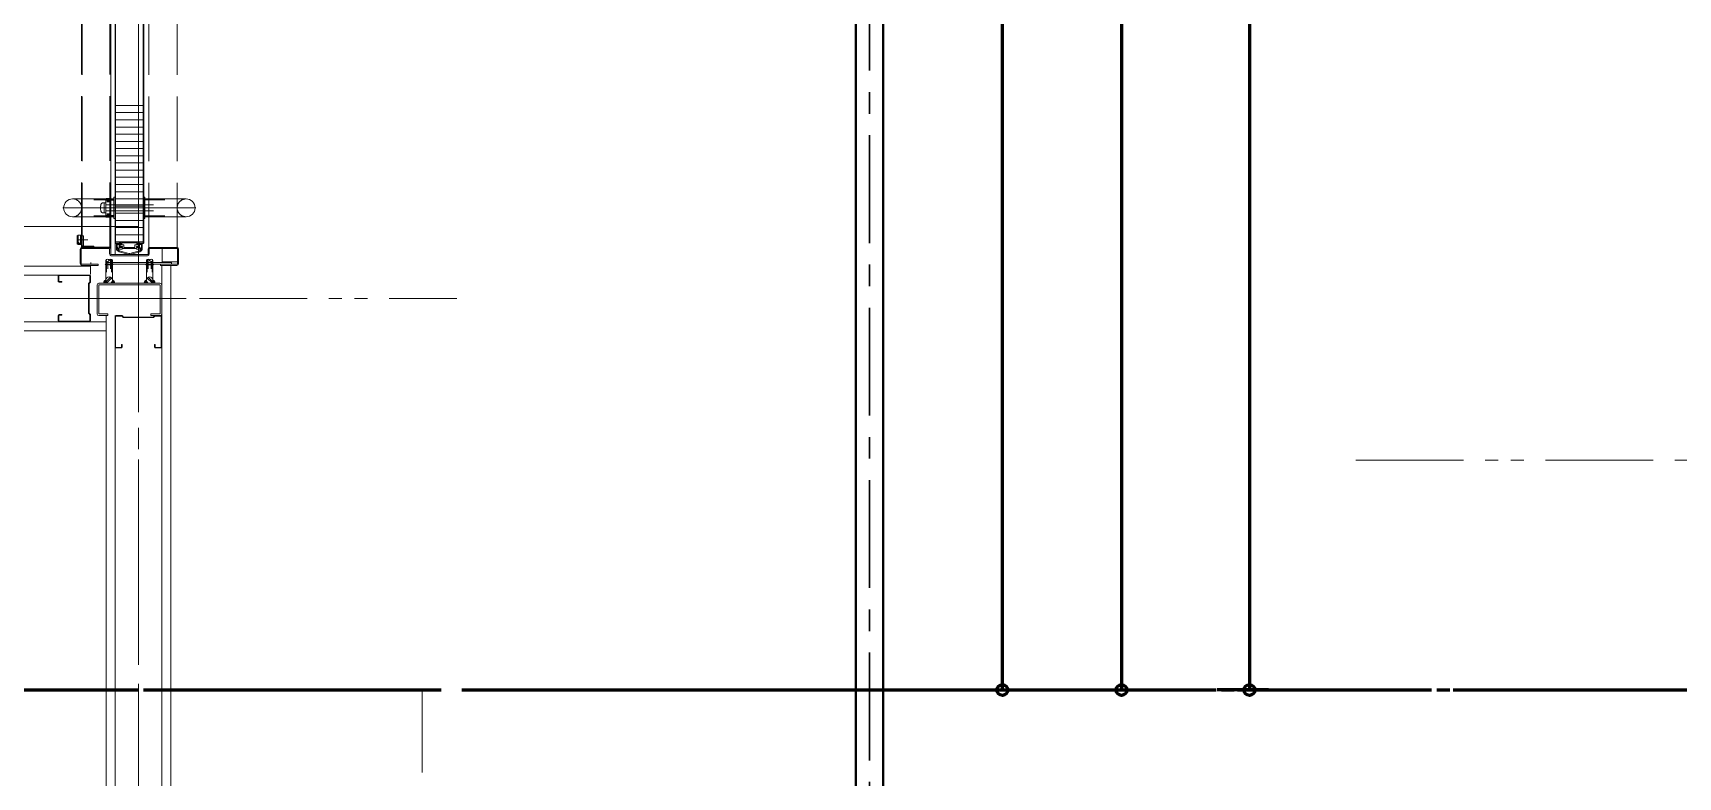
# Model space of a CAD drawing. Units: millimetres at full size, sheet at 1:30. Extents: x -16828 to 149130, y 47892 to 100313.
# Drawn here: x -2962 to -672, y 55380 to 56415 of the extents above; entities that cross this region are included whole.
import ezdxf

# ---------------------------------------------------------------- set-up
doc = ezdxf.new("R2010")
doc.units = ezdxf.units.MM
doc.header["$LTSCALE"] = 30
doc.header["$PDMODE"] = 32
doc.header["$PDSIZE"] = 15
for name, pattern in [('CHAIN1', [8, 5, -1, 1, -1]), ('CHAIN2', [12, 9, -1, 1, -1]), ('DASHED3', [4, 3, -1]), ('DOUBLE_CHAIN1', [8.8, 5, -1, 0.6, -0.6, 0.6, -1])]:
    doc.linetypes.add(name, pattern=pattern)
for name, color, linetype, lineweight in [('0-0', 7, 'CHAIN2', 15), ('2-0_通芯', 7, 'DOUBLE_CHAIN1', 15), ('2-2_間仕切り芯', 7, 'DOUBLE_CHAIN1', 15), ('2-3_間仕切り', 7, 'Continuous', 15), ('2-A_建具', 7, 'Continuous', 15), ('3-0_AIHO08-壁芯', 7, 'CHAIN2', 15), ('9-A_配管－給水３：ＶＬＰ(ＶＤ)', 5, 'Continuous', 40), ('9-E_配管－給湯１：ＣＵＰ(Ｍ)', 1, 'Continuous', 60)]:
    doc.layers.add(name, color=color, linetype=linetype, lineweight=lineweight)

msp = doc.modelspace()

# ---------------------------------------------------------------- linework, layer by layer
at = {"layer": '0-0', "color": 1, "lineweight": 60}
msp.add_line((-9565.04, 55500.86), (35684.96, 55500.86), dxfattribs=at)
at = {"layer": '0-0'}
msp.add_line((-2420.04, 53585.86), (-2420.04, 55500.86), dxfattribs=at)
at = {"layer": '2-0_通芯', "color": 1, "lineweight": 60}
msp.add_line((-10727.74, 55500.86), (35684.96, 55500.86), dxfattribs=at)
at = {"layer": '2-2_間仕切り芯'}
for p, q in [((-2815.04, 64749.43), (-2815.04, 49619.89)), ((-8010.04, 56045.86), (-2371.74, 56045.86)), ((-1120.67, 55820.86), (7031.69, 55820.86))]:
    msp.add_line(p, q, dxfattribs=at)
at = {"layer": '2-3_間仕切り'}
for p, q in [((-3400.04, 56090.86), (-2881.64, 56090.86)), ((-3400.04, 56078.36), (-2881.64, 56078.36)), ((-2782.54, 56091.86), (-2782.54, 52935.86)), ((-2770.04, 56091.86), (-2770.04, 52935.86)), ((-3400.04, 56013.36), (-2860.04, 56013.36)), ((-2860.04, 56021.86), (-2860.04, 53278.36)), ((-2847.54, 56021.86), (-2847.54, 52935.86)), ((-3400.04, 56000.86), (-2860.04, 56000.86))]:
    msp.add_line(p, q, dxfattribs=at)
at = {"layer": '2-A_建具'}
for p, q in [((-2846.94, 57070.86), (-2846.94, 56122.86)), ((-2808.14, 57070.86), (-2808.14, 56122.86)), ((-2807.54, 57070.56), (-2807.54, 56123.16)), ((-2853.54, 57046.86), (-2853.54, 56106.86)), ((-2847.54, 57053.26), (-2847.54, 56106.86)), ((-2847.54, 56323.23), (-2847.54, 56123.16)), ((-2808.14, 56314.36), (-2846.94, 56314.36)), ((-2808.14, 56304.36), (-2846.94, 56304.36)), ((-2808.14, 56294.36), (-2846.94, 56294.36)), ((-2808.14, 56284.36), (-2846.94, 56284.36)), ((-2808.14, 56274.36), (-2846.94, 56274.36)), ((-2808.14, 56264.36), (-2846.94, 56264.36)), ((-2808.14, 56254.36), (-2846.94, 56254.36)), ((-2808.14, 56244.36), (-2846.94, 56244.36)), ((-2808.14, 56234.36), (-2846.94, 56234.36)), ((-2808.14, 56224.36), (-2846.94, 56224.36)), ((-2808.14, 56214.36), (-2846.94, 56214.36)), ((-2808.14, 56204.36), (-2846.94, 56204.36)), ((-2808.14, 56194.36), (-2846.94, 56194.36)), ((-2735.04, 56171.86), (-2920.04, 56171.86)), ((-2849.04, 56184.36), (-2906.54, 56184.36)), ((-2849.04, 56186.86), (-2849.04, 56156.86)), ((-2847.54, 56186.86), (-2849.04, 56186.86)), ((-2808.14, 56184.36), (-2846.94, 56184.36)), ((-2807.54, 56186.86), (-2806.04, 56186.86)), ((-2807.54, 56186.86), (-2807.54, 56156.86)), ((-2806.04, 56186.86), (-2806.04, 56156.86)), ((-2806.04, 56184.36), (-2748.54, 56184.36)), ((-2849.04, 56159.36), (-2906.54, 56159.36)), ((-2847.54, 56156.86), (-2849.04, 56156.86)), ((-2808.14, 56164.36), (-2846.94, 56164.36)), ((-2808.14, 56154.36), (-2846.94, 56154.36)), ((-2807.54, 56156.86), (-2806.04, 56156.86)), ((-2806.04, 56159.36), (-2748.54, 56159.36)), ((-2808.14, 56144.36), (-2846.94, 56144.36)), ((-2808.14, 56134.36), (-2846.94, 56134.36)), ((-2808.14, 56124.36), (-2846.94, 56124.36)), ((-2846.79, 56123.36), (-2846.79, 56123.86)), ((-2839.04, 56121.86), (-2839.04, 56123.36)), ((-2838.04, 56121.46), (-2838.04, 56123.36)), ((-2817.04, 56123.36), (-2838.04, 56123.36)), ((-2817.04, 56121.46), (-2817.04, 56123.36)), ((-2813.29, 56123.36), (-2816.04, 56123.36)), ((-2816.04, 56121.86), (-2816.04, 56123.36)), ((-2815.04, 56145.58), (-2815.04, 55952.49)), ((-2813.29, 56122.86), (-2813.29, 56123.36)), ((-2808.29, 56123.36), (-2808.29, 56123.86)), ((-2896.04, 56114.46), (-2896.04, 56094.26)), ((-2855.14, 56115.26), (-2894.44, 56115.26)), ((-2894.44, 56115.26), (-2894.44, 56093.46)), ((-2855.94, 56116.86), (-2893.64, 56116.86)), ((-2855.14, 56115.26), (-2855.14, 56107.66)), ((-2853.74, 56100.25), (-2853.74, 56087.01)), ((-2853.54, 56114.46), (-2853.54, 56106.86)), ((-2802.34, 56105.26), (-2852.74, 56105.26)), ((-2840.04, 56122.86), (-2846.94, 56122.86)), ((-2840.04, 56122.26), (-2846.64, 56122.26)), ((-2845.54, 56121.86), (-2841.54, 56121.86)), ((-2845.54, 56115.65), (-2845.54, 56121.86)), ((-2844.34, 56120.66), (-2841.54, 56120.66)), ((-2844.34, 56117.86), (-2844.34, 56120.66)), ((-2844.04, 56115.86), (-2841.54, 56115.86)), ((-2844.04, 56114.36), (-2837.54, 56114.36)), ((-2828.08, 56106.94), (-2841.9, 56110.83)), ((-2841.54, 56120.66), (-2841.54, 56121.86)), ((-2841.54, 56120.51), (-2841.54, 56117.36)), ((-2841.54, 56116.86), (-2837.29, 56116.86)), ((-2841.54, 56115.86), (-2841.54, 56116.86)), ((-2828.08, 56108.49), (-2841.49, 56112.28)), ((-2841.04, 56116.86), (-2839.54, 56117.36)), ((-2840.7, 56121.5), (-2839.04, 56121.86)), ((-2840.54, 56120.51), (-2838.43, 56120.97)), ((-2840.29, 56118.56), (-2840.29, 56119.86)), ((-2840.04, 56122.26), (-2840.04, 56122.86)), ((-2839.79, 56120.36), (-2835.29, 56120.36)), ((-2839.79, 56118.06), (-2837.29, 56118.06)), ((-2837.54, 56114.36), (-2837.54, 56115.36)), ((-2837.54, 56115.36), (-2817.54, 56115.36)), ((-2837.29, 56116.86), (-2837.29, 56118.06)), ((-2835.29, 56116.86), (-2835.29, 56120.36)), ((-2835.29, 56116.86), (-2819.79, 56116.86)), ((-2827, 56108.49), (-2813.59, 56112.28)), ((-2827, 56106.94), (-2813.18, 56110.83)), ((-2819.79, 56116.86), (-2819.79, 56120.36)), ((-2815.29, 56120.36), (-2819.79, 56120.36)), ((-2817.79, 56116.86), (-2817.79, 56118.06)), ((-2815.29, 56118.06), (-2817.79, 56118.06)), ((-2817.54, 56114.36), (-2817.54, 56115.36)), ((-2811.04, 56114.36), (-2817.54, 56114.36)), ((-2814.54, 56120.51), (-2816.65, 56120.97)), ((-2814.38, 56121.5), (-2816.04, 56121.86)), ((-2815.04, 56122.26), (-2815.04, 56122.86)), ((-2808.14, 56122.86), (-2815.04, 56122.86)), ((-2808.44, 56122.26), (-2815.04, 56122.26)), ((-2814.79, 56118.56), (-2814.79, 56119.86)), ((-2809.54, 56121.86), (-2813.54, 56121.86)), ((-2813.54, 56120.66), (-2813.54, 56121.86)), ((-2810.74, 56120.66), (-2813.54, 56120.66)), ((-2813.54, 56120.51), (-2813.54, 56117.36)), ((-2811.04, 56115.86), (-2813.54, 56115.86)), ((-2810.74, 56117.86), (-2810.74, 56120.66)), ((-2809.54, 56115.65), (-2809.54, 56121.86)), ((-2801.34, 56100.25), (-2801.34, 56087.01)), ((-2781.84, 56116.86), (-2800.54, 56116.86)), ((-2799.94, 56115.26), (-2799.94, 56107.66)), ((-2760.64, 56115.26), (-2799.94, 56115.26)), ((-2761.44, 56116.86), (-2799.14, 56116.86)), ((-2760.64, 56115.26), (-2760.64, 56093.46)), ((-2759.04, 56114.46), (-2759.04, 56094.26)), ((-2925.84, 56069.46), (-2925.84, 56077.26)), ((-2882.74, 56077.56), (-2925.54, 56077.56)), ((-2882.84, 56078.36), (-2925.44, 56078.36)), ((-2871.04, 56093.46), (-2894.44, 56093.46)), ((-2871.04, 56091.86), (-2893.64, 56091.86)), ((-2882.44, 56068.82), (-2882.44, 56077.26)), ((-2881.64, 56091.86), (-2881.64, 56079.36)), ((-2881.04, 56095.76), (-2881.04, 56093.46)), ((-2871.04, 56093.46), (-2871.04, 56091.86)), ((-2860.24, 56098.76), (-2860.24, 56071.36)), ((-2859.24, 56097.61), (-2859.24, 56082.35)), ((-2857.74, 56097.27), (-2857.74, 56087.01)), ((-2855.64, 56093.46), (-2855.74, 56093.46)), ((-2852.24, 56099.92), (-2852.24, 56082.35)), ((-2851.24, 56098.76), (-2851.24, 56071.36)), ((-2803.84, 56098.76), (-2803.84, 56071.36)), ((-2802.84, 56099.92), (-2802.84, 56082.35)), ((-2799.44, 56093.46), (-2799.34, 56093.46)), ((-2797.34, 56097.27), (-2797.34, 56087.01)), ((-2795.84, 56097.61), (-2795.84, 56082.35)), ((-2794.84, 56098.76), (-2794.84, 56071.36)), ((-2784.04, 56093.46), (-2784.04, 56091.86)), ((-2760.64, 56093.46), (-2784.04, 56093.46)), ((-2784.04, 56091.86), (-2761.44, 56091.86)), ((-2769.04, 56095.76), (-2769.04, 56093.46)), ((-2926.64, 56077.16), (-2926.64, 56069.56)), ((-2921.64, 56069.16), (-2925.54, 56069.16)), ((-2921.64, 56068.36), (-2925.44, 56068.36)), ((-2921.64, 56069.16), (-2921.64, 56068.36)), ((-2884.44, 56025.53), (-2884.44, 56066.2)), ((-2882.53, 56068.6), (-2884.09, 56067.04)), ((-2883.64, 56025.49), (-2883.64, 56066.24)), ((-2881.99, 56068.01), (-2883.55, 56066.45)), ((-2881.64, 56077.16), (-2881.64, 56068.86)), ((-2872.54, 56064.46), (-2872.54, 56024.26)), ((-2870.24, 56064.06), (-2870.24, 56024.66)), ((-2784.94, 56066.86), (-2870.14, 56066.86)), ((-2785.34, 56064.56), (-2869.74, 56064.56)), ((-2863.22, 56067.25), (-2860.13, 56070.34)), ((-2848.28, 56066.86), (-2863.2, 56066.86)), ((-2863.18, 56067.99), (-2860.22, 56070.95)), ((-2862.92, 56068.96), (-2860.83, 56071.05)), ((-2862.9, 56066.86), (-2859.96, 56069.8)), ((-2862.19, 56066.86), (-2859.75, 56069.3)), ((-2861.48, 56066.86), (-2859.48, 56068.86)), ((-2860.78, 56066.86), (-2859.18, 56068.46)), ((-2860.07, 56066.86), (-2858.84, 56068.09)), ((-2859.84, 56069.5), (-2853.88, 56075.46)), ((-2859.36, 56066.86), (-2858.45, 56067.77)), ((-2858.66, 56066.86), (-2858.03, 56067.49)), ((-2858.61, 56067.89), (-2852.28, 56074.23)), ((-2857.95, 56066.86), (-2857.56, 56067.25)), ((-2853.54, 56066.86), (-2853.92, 56067.25)), ((-2852.83, 56066.86), (-2853.46, 56067.49)), ((-2852.13, 56066.86), (-2853.03, 56067.77)), ((-2851.42, 56066.86), (-2852.65, 56068.09)), ((-2850.71, 56066.86), (-2852.31, 56068.46)), ((-2850, 56066.86), (-2852, 56068.86)), ((-2849.3, 56066.86), (-2851.74, 56069.3)), ((-2848.59, 56066.86), (-2851.52, 56069.8)), ((-2848.27, 56067.25), (-2851.36, 56070.34)), ((-2848.3, 56067.99), (-2851.26, 56070.95)), ((-2848.57, 56068.96), (-2850.65, 56071.05)), ((-2806.81, 56067.25), (-2803.72, 56070.34)), ((-2806.8, 56066.86), (-2791.88, 56066.86)), ((-2806.78, 56067.99), (-2803.82, 56070.95)), ((-2806.52, 56068.96), (-2804.43, 56071.05)), ((-2806.49, 56066.86), (-2803.56, 56069.8)), ((-2805.78, 56066.86), (-2803.34, 56069.3)), ((-2805.08, 56066.86), (-2803.08, 56068.86)), ((-2804.37, 56066.86), (-2802.77, 56068.46)), ((-2803.66, 56066.86), (-2802.43, 56068.09)), ((-2802.96, 56066.86), (-2802.05, 56067.77)), ((-2796.47, 56067.89), (-2802.8, 56074.23)), ((-2802.25, 56066.86), (-2801.62, 56067.49)), ((-2801.54, 56066.86), (-2801.16, 56067.25)), ((-2795.24, 56069.5), (-2801.2, 56075.46)), ((-2797.13, 56066.86), (-2797.52, 56067.25)), ((-2796.43, 56066.86), (-2797.05, 56067.49)), ((-2795.72, 56066.86), (-2796.63, 56067.77)), ((-2795.01, 56066.86), (-2796.24, 56068.09)), ((-2794.3, 56066.86), (-2795.9, 56068.46)), ((-2793.6, 56066.86), (-2795.6, 56068.86)), ((-2792.89, 56066.86), (-2795.33, 56069.3)), ((-2792.18, 56066.86), (-2795.12, 56069.8)), ((-2791.86, 56067.25), (-2794.95, 56070.34)), ((-2791.9, 56067.99), (-2794.86, 56070.95)), ((-2792.16, 56068.96), (-2794.25, 56071.05)), ((-2784.84, 56064.06), (-2784.84, 56024.66)), ((-2782.54, 56064.46), (-2782.54, 56024.26)), ((-2748.39, 56045.86), (-3111.5, 56045.86)), ((-2926.64, 56022.16), (-2926.64, 56014.56)), ((-2925.84, 56014.46), (-2925.84, 56022.26)), ((-2921.64, 56022.56), (-2925.54, 56022.56)), ((-2882.74, 56014.16), (-2925.54, 56014.16)), ((-2921.64, 56023.36), (-2925.44, 56023.36)), ((-2882.84, 56013.36), (-2925.44, 56013.36)), ((-2921.64, 56023.36), (-2921.64, 56022.56)), ((-2884.09, 56024.68), (-2882.53, 56023.12)), ((-2883.55, 56025.27), (-2881.99, 56023.71)), ((-2882.44, 56014.46), (-2882.44, 56022.91)), ((-2881.64, 56022.86), (-2881.64, 56014.56)), ((-2857.54, 56021.86), (-2870.14, 56021.86)), ((-2857.54, 56024.16), (-2869.74, 56024.16)), ((-2857.54, 56024.16), (-2857.54, 56021.86)), ((-2847.54, 56013.36), (-2847.54, 55978.06)), ((-2846.74, 56020.76), (-2846.74, 55977.96)), ((-2838, 56021.06), (-2846.44, 56021.06)), ((-2846.34, 56021.86), (-2838.04, 56021.86)), ((-2837.78, 56020.97), (-2836.22, 56019.41)), ((-2837.19, 56021.51), (-2835.63, 56019.95)), ((-2794.66, 56019.86), (-2835.42, 56019.86)), ((-2794.71, 56019.06), (-2835.37, 56019.06)), ((-2797.54, 56024.16), (-2797.54, 56021.86)), ((-2785.34, 56024.16), (-2797.54, 56024.16)), ((-2783.74, 56021.86), (-2797.54, 56021.86)), ((-2794.45, 56019.95), (-2792.89, 56021.51)), ((-2793.86, 56019.41), (-2792.3, 56020.97)), ((-2783.64, 56021.06), (-2792.08, 56021.06)), ((-2783.34, 56020.76), (-2783.34, 55977.96)), ((-2782.54, 56020.66), (-2782.54, 55978.06)), ((-2838.64, 55977.66), (-2846.44, 55977.66)), ((-2846.34, 55976.86), (-2838.74, 55976.86)), ((-2838.34, 55981.86), (-2838.34, 55977.96)), ((-2838.34, 55981.86), (-2837.54, 55981.86)), ((-2837.54, 55981.86), (-2837.54, 55978.06)), ((-2792.54, 55981.86), (-2792.54, 55978.06)), ((-2792.54, 55981.86), (-2791.74, 55981.86)), ((-2791.74, 55981.86), (-2791.74, 55977.96)), ((-2783.64, 55977.66), (-2791.44, 55977.66)), ((-2791.34, 55976.86), (-2783.74, 55976.86))]:
    msp.add_line(p, q, dxfattribs=at)
at = {"layer": '2-A_建具', "linetype": 'DASHED3'}
for p, q in [((-2894.24, 56117.36), (-2894.24, 57046.86)), ((-2893.04, 57046.86), (-2893.04, 56117.36)), ((-2854.54, 56117.36), (-2854.54, 57046.86)), ((-2800.54, 57046.86), (-2800.54, 56116.86)), ((-2760.84, 57046.86), (-2760.84, 56096.86)), ((-2849.04, 56182.86), (-2876.91, 56182.86)), ((-2860.54, 56178.86), (-2864.2, 56178.86)), ((-2862.54, 56164.86), (-2862.54, 56178.86)), ((-2860.54, 56184.16), (-2860.54, 56184.36)), ((-2860.54, 56184.16), (-2853.54, 56184.16)), ((-2860.54, 56184.16), (-2858.54, 56182.16)), ((-2860.54, 56181.36), (-2860.54, 56162.36)), ((-2793.83, 56175.86), (-2860.54, 56175.86)), ((-2849.04, 56182.36), (-2859.54, 56182.36)), ((-2858.54, 56182.16), (-2858.54, 56179.78)), ((-2857.04, 56184.96), (-2857.04, 56179.78)), ((-2853.54, 56184.16), (-2855.54, 56182.16)), ((-2855.54, 56182.16), (-2855.54, 56179.78)), ((-2853.54, 56184.16), (-2853.54, 56184.36)), ((-2808.14, 56174.36), (-2846.94, 56174.36)), ((-2806.04, 56182.86), (-2778.18, 56182.86)), ((-2849.04, 56160.86), (-2876.91, 56160.86)), ((-2860.54, 56164.86), (-2864.2, 56164.86)), ((-2860.54, 56167.86), (-2793.83, 56167.86)), ((-2860.54, 56159.56), (-2858.54, 56161.56)), ((-2860.54, 56159.56), (-2860.54, 56159.36)), ((-2860.54, 56159.56), (-2853.54, 56159.56)), ((-2849.04, 56161.36), (-2859.54, 56161.36)), ((-2858.54, 56161.56), (-2858.54, 56163.94)), ((-2857.04, 56163.94), (-2857.04, 56158.76)), ((-2855.54, 56161.56), (-2855.54, 56163.94)), ((-2853.54, 56159.56), (-2855.54, 56161.56)), ((-2853.54, 56159.56), (-2853.54, 56159.36)), ((-2806.04, 56160.86), (-2778.18, 56160.86)), ((-2885.25, 56127.36), (-2900.89, 56127.36)), ((-2900.04, 56121.86), (-2900.04, 56132.86)), ((-2899.04, 56133.86), (-2895.54, 56133.86)), ((-2899.04, 56124.36), (-2898.54, 56124.36)), ((-2899.04, 56123.86), (-2898.04, 56123.86)), ((-2899.04, 56123.36), (-2897.54, 56123.36)), ((-2895.04, 56133.36), (-2895.54, 56133.86)), ((-2895.54, 56120.86), (-2895.54, 56133.86)), ((-2895.04, 56121.36), (-2895.04, 56133.36)), ((-2895.04, 56132.36), (-2894.24, 56132.36)), ((-2894.24, 56129.36), (-2895.04, 56129.36)), ((-2894.24, 56125.36), (-2895.04, 56125.36)), ((-2891.44, 56132.86), (-2893.04, 56132.86)), ((-2891.44, 56118.46), (-2891.44, 56132.86)), ((-2899.04, 56120.86), (-2900.04, 56121.86)), ((-2899.04, 56122.86), (-2897.04, 56122.86)), ((-2899.04, 56122.36), (-2896.54, 56122.36)), ((-2899.04, 56121.86), (-2896.04, 56121.86)), ((-2899.04, 56121.36), (-2895.54, 56121.36)), ((-2899.04, 56120.86), (-2895.54, 56120.86)), ((-2895.04, 56121.36), (-2895.54, 56120.86)), ((-2895.04, 56122.36), (-2894.24, 56122.36)), ((-2854.54, 56117.36), (-2894.24, 56117.36)), ((-2877.04, 56118.46), (-2891.44, 56118.46)), ((-2877.04, 56118.46), (-2877.04, 56116.86)), ((-2781.84, 56116.86), (-2781.84, 56096.86)), ((-2769.04, 56095.76), (-2881.04, 56095.76)), ((-2769.04, 56093.46), (-2881.04, 56093.46)), ((-2760.84, 56096.86), (-2781.84, 56096.86))]:
    msp.add_line(p, q, dxfattribs=at)
msp.add_lwpolyline([(-2900.04, 56132.86), (-2899.04, 56133.86), (-2899.04, 56120.86)], dxfattribs=at)
at = {"layer": '2-A_建具'}
for points in [[(-2841.79, 56122.86), (-2841.79, 56123.36), (-2839.04, 56123.36)], [(-2827.84, 56124.36), (-2827.54, 56124.06), (-2827.24, 56124.36)], [(-2801.54, 56114.46), (-2801.54, 56106.86), (-2853.54, 56106.86)], [(-2844.04, 56114.36), (-2844.04, 56116.86), (-2844.34, 56117.86)], [(-2839.04, 56117.86), (-2840.54, 56117.86), (-2840.54, 56120.51)], [(-2813.54, 56115.86), (-2813.54, 56116.86), (-2817.79, 56116.86)], [(-2816.04, 56117.86), (-2814.54, 56117.86), (-2814.54, 56120.51)], [(-2811.04, 56114.36), (-2811.04, 56116.86), (-2810.74, 56117.86)]]:
    msp.add_lwpolyline(points, dxfattribs=at)
for centre in [(-2855.74, 56071.36), (-2799.34, 56071.36)]:
    msp.add_circle(centre, 4.5, dxfattribs=at)
for centre, radius, start, end in [((-2906.54, 56171.86), 12.5, 90, 270), ((-2748.54, 56171.86), 12.5, 270, 90), ((-2846.64, 56123.16), 0.9, 180, 270), ((-2846.29, 56123.86), 0.5, 89.99996, 180.00004), ((-2846.29, 56123.36), 0.5, 179.99996, 270.00004), ((-2808.79, 56123.86), 0.5, 359.99996, 90.00004), ((-2808.79, 56123.36), 0.5, 269.99996, 0.00004), ((-2808.44, 56123.16), 0.9, 270, 0), ((-2893.64, 56114.46), 2.4, 90, 180), ((-2857.99, 56097.82), 2.44, 22.61986, 157.38014), ((-2855.94, 56114.46), 2.4, 0, 90), ((-2853.49, 56097.82), 2.44, 22.61986, 157.38014), ((-2852.74, 56107.66), 2.4, 180, 270), ((-2840.54, 56115.65), 5, 180, 254.24546), ((-2840.54, 56115.65), 3.5, 201.53229, 254.24546), ((-2840.54, 56120.51), 1, 99.21899, 180), ((-2841.04, 56117.36), 0.5, 180, 270), ((-2839.79, 56119.86), 0.5, 90, 180), ((-2839.79, 56118.56), 0.5, 180, 270), ((-2839.04, 56117.36), 0.5, 180, 270), ((-2839.04, 56117.36), 0.5, 0, 90), ((-2838.54, 56121.46), 0.5, 282.33073, 0), ((-2827.54, 56110.42), 2, 254.24546, 285.75454), ((-2827.54, 56108.86), 2, 254.24546, 285.75454), ((-2816.54, 56121.46), 0.5, 180, 257.66927), ((-2816.04, 56117.36), 0.5, 90, 180), ((-2816.04, 56117.36), 0.5, 180, 270), ((-2815.29, 56119.86), 0.5, 0, 90), ((-2815.29, 56118.56), 0.5, 270, 0), ((-2814.54, 56120.51), 1, 0, 80.78101), ((-2814.04, 56117.36), 0.5, 270, 0), ((-2814.54, 56115.65), 3.5, 285.75454, 338.46771), ((-2814.54, 56115.65), 5, 285.75454, 0), ((-2801.59, 56097.82), 2.44, 22.61986, 157.38014), ((-2802.34, 56107.66), 2.4, 270, 0), ((-2799.14, 56114.46), 2.4, 96.11992, 180), ((-2797.09, 56097.82), 2.44, 22.61986, 157.38014), ((-2761.44, 56114.46), 2.4, 0, 88.47871), ((-2925.44, 56077.16), 1.2, 90, 180), ((-2925.54, 56077.26), 0.3, 90, 180), ((-2893.64, 56094.26), 2.4, 180, 270), ((-2882.84, 56077.16), 1.2, 0, 90), ((-2882.74, 56077.26), 0.3, 0, 90), ((-2860.24, 56093.46), 1, 180, 0), ((-2857.99, 56099.7), 2.44, 202.61986, 337.38014), ((-2858.44, 56093.46), 1, 205.84193, 0), ((-2856.64, 56093.46), 1, 205.84193, 0), ((-2854.84, 56093.46), 1, 205.84193, 0), ((-2853.04, 56093.46), 1, 205.84193, 0), ((-2851.24, 56093.46), 1, 205.84193, 0), ((-2803.84, 56093.46), 1, 180, 334.15807), ((-2802.04, 56093.46), 1, 180, 334.15807), ((-2800.24, 56093.46), 1, 180, 334.15807), ((-2798.44, 56093.46), 1, 180, 334.15807), ((-2797.09, 56099.7), 2.44, 202.61986, 337.38014), ((-2796.64, 56093.46), 1, 180, 334.15807), ((-2794.84, 56093.46), 1, 180, 0), ((-2761.44, 56094.26), 2.4, 270, 0), ((-2925.44, 56069.56), 1.2, 180, 270), ((-2925.54, 56069.46), 0.3, 180, 270), ((-2883.24, 56066.2), 1.2, 135, 180), ((-2883.34, 56066.24), 0.3, 135, 180), ((-2882.74, 56068.82), 0.3, 315, 0), ((-2882.84, 56068.86), 1.2, 315, 0), ((-2870.14, 56064.46), 2.4, 90, 180), ((-2869.74, 56064.06), 0.5, 90, 180), ((-2859.2, 56067.43), 4.02, 104.9838, 188.17994), ((-2852.28, 56067.43), 4.02, 351.82006, 75.0162), ((-2802.8, 56067.43), 4.02, 104.9838, 188.17994), ((-2795.88, 56067.43), 4.02, 351.82006, 75.0162), ((-2785.34, 56064.06), 0.5, 0, 90), ((-2784.94, 56064.46), 2.4, 0, 90), ((-2925.44, 56022.16), 1.2, 90, 180), ((-2925.44, 56014.56), 1.2, 180, 270), ((-2925.54, 56022.26), 0.3, 90, 180), ((-2925.54, 56014.46), 0.3, 180, 270), ((-2883.24, 56025.53), 1.2, 180, 225), ((-2883.34, 56025.49), 0.3, 180, 225), ((-2882.84, 56014.56), 1.2, 270, 0), ((-2882.74, 56014.46), 0.3, 270, 0), ((-2882.74, 56022.91), 0.3, 0, 45), ((-2882.84, 56022.86), 1.2, 0, 45), ((-2870.14, 56024.26), 2.4, 180, 270), ((-2869.74, 56024.66), 0.5, 180, 270), ((-2846.34, 56020.66), 1.2, 90, 180), ((-2846.44, 56020.76), 0.3, 90, 180), ((-2838.04, 56020.66), 1.2, 45, 90), ((-2838, 56020.76), 0.3, 45, 90), ((-2835.37, 56020.26), 1.2, 225, 270), ((-2835.42, 56020.16), 0.3, 225, 270), ((-2794.71, 56020.26), 1.2, 270, 315), ((-2794.66, 56020.16), 0.3, 270, 315), ((-2792.04, 56020.66), 1.2, 90, 135), ((-2792.08, 56020.76), 0.3, 90, 135), ((-2785.34, 56024.66), 0.5, 270, 0), ((-2784.94, 56024.26), 2.4, 270, 0), ((-2783.74, 56020.66), 1.2, 0, 90), ((-2783.64, 56020.76), 0.3, 0, 90), ((-2846.34, 55978.06), 1.2, 180, 270), ((-2846.44, 55977.96), 0.3, 180, 270), ((-2838.74, 55978.06), 1.2, 270, 0), ((-2838.64, 55977.96), 0.3, 270, 0), ((-2791.34, 55978.06), 1.2, 180, 270), ((-2791.44, 55977.96), 0.3, 180, 270), ((-2783.74, 55978.06), 1.2, 270, 0), ((-2783.64, 55977.96), 0.3, 270, 0)]:
    msp.add_arc(centre, radius, start, end, dxfattribs=at)
at = {"layer": '2-A_建具', "linetype": 'DASHED3'}
for centre, radius, start, end in [((-2906.54, 56171.86), 12.5, 270, 90), ((-2849.74, 56171.86), 18, 164.53399, 195.46601), ((-2864.2, 56175.86), 3, 90, 164.53399), ((-2857.04, 56174.45), 10.51, 70.54484, 109.45516), ((-2859.54, 56181.36), 1, 90, 180), ((-2748.54, 56171.86), 12.5, 90, 270), ((-2864.2, 56167.86), 3, 195.46601, 270), ((-2859.54, 56162.36), 1, 180, 270), ((-2857.04, 56169.27), 10.51, 250.54484, 289.45516), ((-2890.64, 56119.26), 2.4, 180, 270)]:
    msp.add_arc(centre, radius, start, end, dxfattribs=at)
at = {"layer": '3-0_AIHO08-壁芯'}
msp.add_line((-2815.04, 56145.86), (-5790.04, 56145.86), dxfattribs=at)
msp.add_lwpolyline([(-2815.04, 63545.86), (-2815.04, 57245.86), (-2815.04, 50945.86)], dxfattribs=at)
at = {"layer": '9-A_配管－給水３：ＶＬＰ(ＶＤ)'}
for p, q in [((-1816.27, 57712.86), (-1816.27, 52860.03)), ((-1778.47, 52860.03), (-1778.47, 57712.86))]:
    msp.add_line(p, q, dxfattribs=at)
at = {"layer": '9-A_配管－給水３：ＶＬＰ(ＶＤ)', "color": 2, "linetype": 'CHAIN1', "lineweight": 30}
msp.add_line((-1797.37, 57712.86), (-1797.37, 52860.03), dxfattribs=at)
at = {"layer": '9-E_配管－給湯１：ＣＵＰ(Ｍ)'}
for p, q in [((-1268.69, 57921.89), (-1268.69, 55500.86)), ((-1446.73, 57771.86), (-1446.73, 55500.86)), ((-1612.55, 55500.86), (-1612.55, 57571.86)), ((-2251.19, 55500.86), (-1567.55, 55500.86)), ((-1242.06, 55500.86), (-1313.69, 55500.86))]:
    msp.add_line(p, q, dxfattribs=at)
for p in [(-1612.55, 55500.86), (-1446.73, 55500.86), (-1268.69, 55500.86)]:
    msp.add_point(p, dxfattribs=at)

doc.saveas('drawing.dxf')
